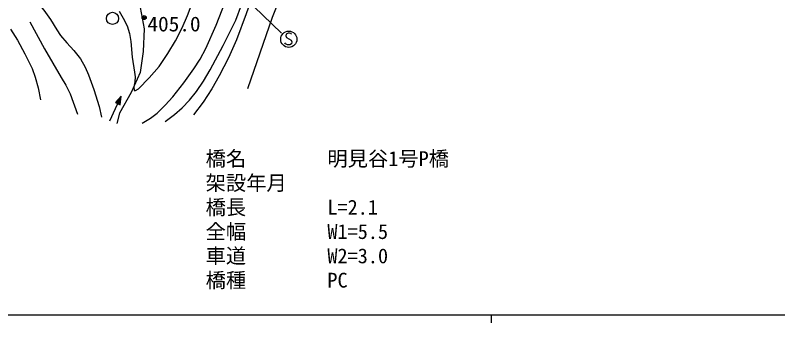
# Model space of a CAD drawing. Units: millimetres, scale not verified. Extents: x 40000 to 680000, y 20000 to 380000.
# Drawn here: x 209358 to 303312, y 204000 to 241952 of the extents above; entities that cross this region are included whole.
import ezdxf
from ezdxf.enums import TextEntityAlignment as Align

# ---------------------------------------------------------------- set-up
doc = ezdxf.new("R2010")
doc.units = ezdxf.units.MM
doc.header["$LTSCALE"] = 1000
for name, color, linetype, lineweight in [('M-BGD', 7, 'Continuous', 25), ('M-BGD-EXST', 7, 'Continuous', 25), ('M-STR-HTXT', 7, 'Continuous', 13), ('M-TTL-BAND', 7, 'Continuous', 25)]:
    doc.layers.add(name, color=color, linetype=linetype, lineweight=lineweight)
doc.styles.add('ＭＳ ゴシック', font='')
doc.styles.get('ＭＳ ゴシック').set_extended_font_data('MS Gothic')

msp = doc.modelspace()

# ---------------------------------------------------------------- linework, layer by layer
at = {"layer": 'M-BGD'}
for p, q in [((224769, 242899), (225239, 240278)), ((225239, 240278), (225105, 237456)), ((225105, 237456), (224769, 234902)), ((224769, 234902), (223626, 232415)), ((223626, 232415), (222215, 229862)), ((221005, 228921), (222416, 231945)), ((222416, 231945), (221704, 231174)), ((221704, 231174), (222283, 230903)), ((222366, 231836), (221775, 231185)), ((221775, 231185), (222246, 230965)), ((222315, 231727), (221846, 231196)), ((221846, 231196), (222209, 231027)), ((222264, 231619), (221917, 231207)), ((221917, 231207), (222171, 231088)), ((222213, 231510), (221989, 231217)), ((221989, 231217), (222134, 231150)), ((222146, 231365), (222060, 231228)), ((222060, 231228), (222096, 231211)), ((222096, 231211), (222146, 231365)), ((222134, 231150), (222213, 231510)), ((222171, 231088), (222264, 231619)), ((222209, 231027), (222315, 231727)), ((222246, 230965), (222366, 231836)), ((222283, 230903), (222416, 231945)), ((222215, 229862), (221879, 228585))]:
    msp.add_line(p, q, dxfattribs=at)
for points in [[(247947, 282359), (247306, 281591), (246641, 280610), (246180, 279719), (245661, 278418), (245246, 276977), (244860, 275219), (244160, 272254), (243565, 269194), (243090, 266042), (242528, 262984), (240681, 253530), (240301, 251170), (239843, 248971), (239445, 247215), (238906, 245338), (237821, 242110), (236620, 238898), (235624, 236702), (234502, 234492), (233590, 232887), (232506, 231211), (231315, 229669)], [(238017, 232918), (241060, 241701), (241725, 243374), (242267, 245054), (242789, 247299), (243271, 249854), (245048, 259260), (245586, 261568), (246225, 263857), (247927, 268686)], [(227843, 228857), (228969, 229689), (229941, 230529), (230828, 231456), (231707, 232548), (232571, 233832), (233374, 235215), (234971, 238199), (236534, 241349), (237222, 243226), (237754, 244968), (238374, 247286), (238904, 249662), (239557, 253032)], [(222156, 242447), (222676, 241592), (223133, 240626), (223418, 239709), (223598, 238726), (223781, 236775), (224056, 234933), (224138, 234340), (224088, 233736), (223978, 233130), (223996, 232666), (224169, 232673), (224539, 232868), (225864, 234217), (227076, 235619), (228164, 237238), (229097, 238807), (229908, 240392), (230577, 241914), (232642, 247370)], [(208169, 246921), (209605, 245817), (210874, 244712), (211835, 243775), (212896, 242578), (213718, 241421), (214478, 240168), (214952, 239461), (215728, 238548), (216579, 237615), (217383, 236570), (217981, 235529), (218395, 234615), (219056, 232802), (219703, 230699), (219976, 229360)], [(225006, 228628), (226027, 229261), (226834, 229877), (227829, 230842), (228760, 231889), (230116, 233614), (231354, 235353), (232127, 236522), (232861, 237839), (234104, 240722), (235216, 243560)], [(211138, 241146), (212976, 237792), (215036, 234272), (215600, 233336), (216121, 232261), (217031, 229758)], [(208784, 240223), (209622, 238861), (210556, 237175), (211431, 235376), (211813, 234325), (212169, 232992), (212464, 231518)]]:
    msp.add_lwpolyline(points, dxfattribs=at)
for centre, radius in [((221348, 241561), 750), ((225244, 241663), 250), ((225244, 241663), 150), ((225244, 241663), 50)]:
    msp.add_circle(centre, radius, dxfattribs=at)
at = {"layer": 'M-BGD-EXST'}
for p, q in [((242177, 239750), (232283, 249264)), ((242745, 239629), (242705, 239389)), ((242985, 239749), (242745, 239629)), ((243145, 239749), (242985, 239749)), ((243305, 239709), (243145, 239749)), ((243385, 239629), (243305, 239709)), ((242705, 239389), (242785, 239189)), ((242785, 239189), (243345, 238869)), ((243345, 238869), (243425, 238669)), ((243425, 238669), (243385, 238429)), ((242665, 238429), (242585, 238549)), ((242905, 238309), (242665, 238429)), ((243185, 238309), (242905, 238309)), ((243385, 238429), (243185, 238309))]:
    msp.add_line(p, q, dxfattribs=at)
msp.add_circle((243065, 238989), 1000, dxfattribs=at)
at = {"layer": 'M-TTL-BAND'}
for p, q in [((40000, 205000), (579000, 205000)), ((268000, 205000), (268000, 204000))]:
    msp.add_line(p, q, dxfattribs=at)

# ---------------------------------------------------------------- texts
at = {"layer": 'M-BGD', "style": 'ＭＳ ゴシック', "width": 1.05}
msp.add_text('405.0', height=1833, dxfattribs=at).set_placement((225646, 239405), align=Align.BOTTOM_LEFT)
at = {"layer": 'M-STR-HTXT', "style": 'ＭＳ ゴシック'}
for s, p in [('橋名\u3000\u3000\u3000\u3000明見谷1号P橋', (232815, 222790)), ('架設年月\u3000\u3000', (232815, 219790)), ('橋長\u3000\u3000\u3000\u3000L=2.1', (232815, 216790)), ('全幅\u3000\u3000\u3000\u3000W1=5.5', (232815, 213790)), ('車道\u3000\u3000\u3000\u3000W2=3.0', (232815, 210790)), ('橋種\u3000\u3000\u3000\u3000PC', (232815, 207790))]:
    msp.add_text(s, height=1833, dxfattribs=at).set_placement(p, align=Align.BOTTOM_LEFT)

doc.saveas('drawing.dxf')
